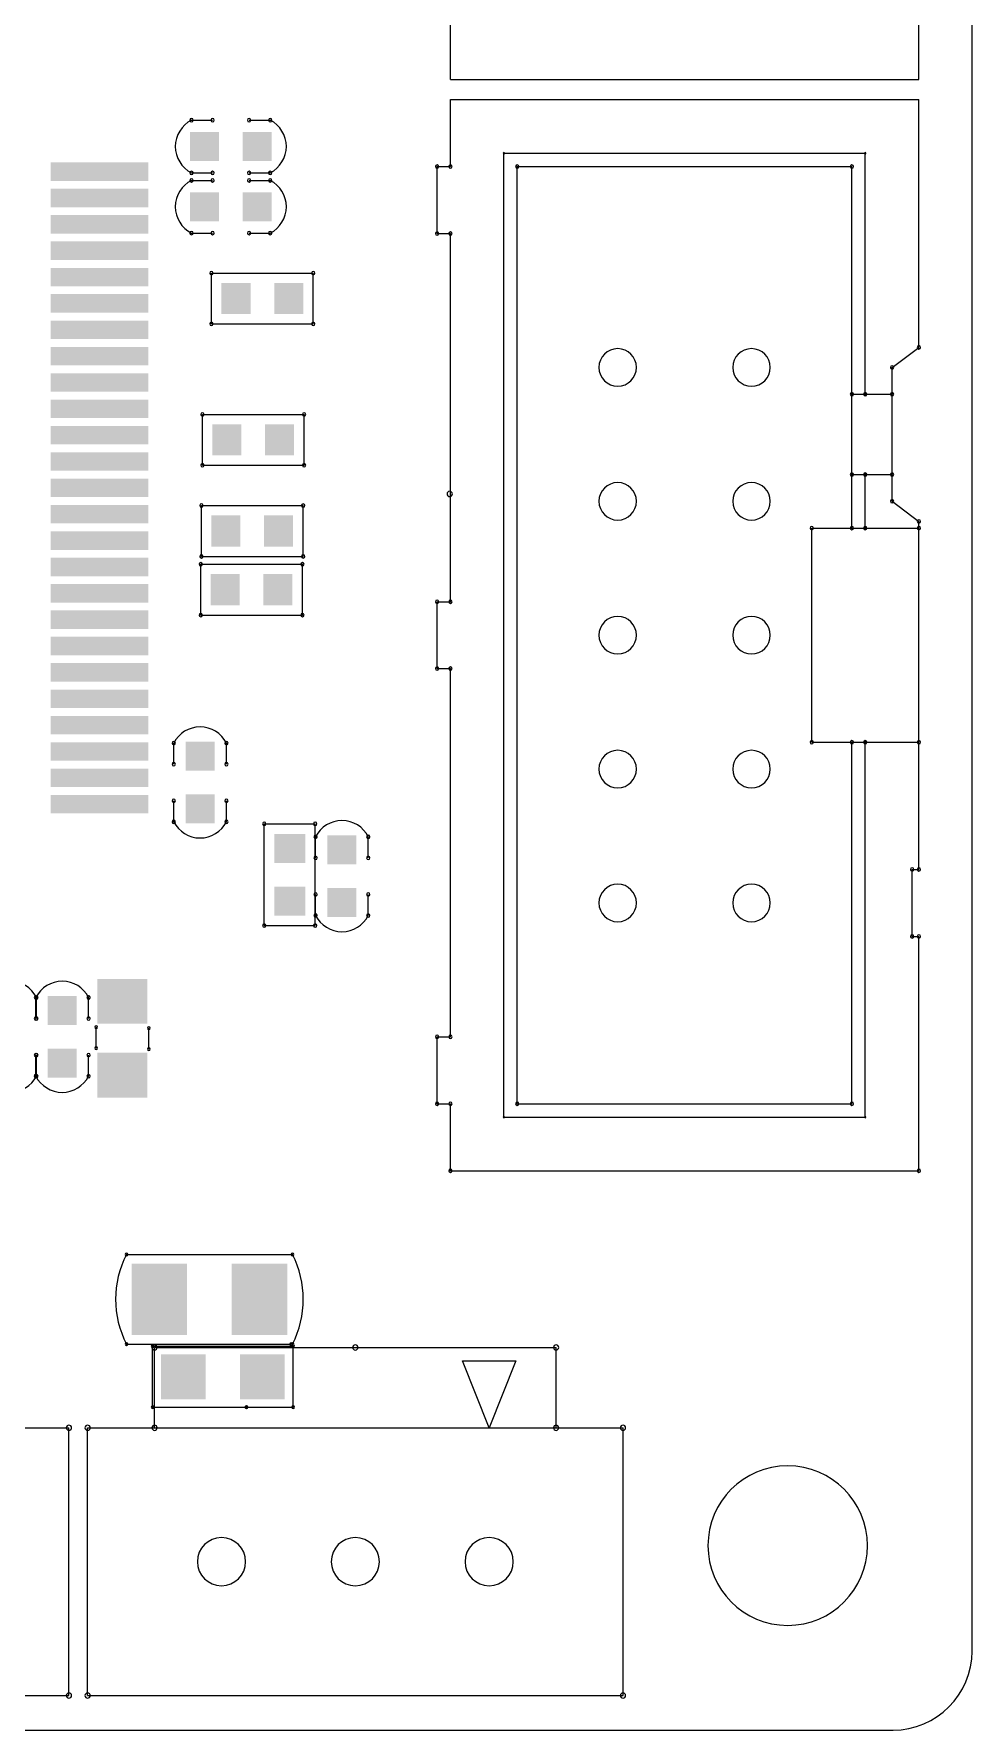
# Model space of a CAD drawing. Header units: millimetres. Extents: x 83 to 218, y 47 to 157.
# Drawn here: x 200.12 to 217.93, y 52.22 to 84.4 of the extents above; entities that cross this region are included whole.
import ezdxf

# ---------------------------------------------------------------- set-up
doc = ezdxf.new("R2010")
doc.units = ezdxf.units.MM
for name, color, linetype in [('KeepOutLayer', 6, 'Continuous'), ('TopOverlay', 2, 'Continuous'), ('TopSolder', 216, 'Continuous')]:
    doc.layers.add(name, color=color, linetype=linetype)

msp = doc.modelspace()

# ---------------------------------------------------------------- linework, layer by layer
at = {"layer": 'KeepOutLayer'}
for p, q in [((217.926, 53.718), (217.926, 137.718)), ((177.926, 52.218), (210.927, 52.218)), ((210.927, 52.218), (216.426, 52.218))]:
    msp.add_line(p, q, dxfattribs=at)
msp.add_arc((216.426, 53.718), 1.5, 270, 0, dxfattribs=at)
at = {"layer": 'TopOverlay'}
for p, q in [((216.916, 83.531), (216.916, 87.976)), ((208.026, 83.531), (208.026, 84.801)), ((208.026, 83.531), (216.916, 83.531)), ((208.026, 81.88), (208.026, 83.15)), ((208.026, 83.15), (216.916, 83.15)), ((216.916, 78.451), (216.916, 83.15)), ((203.113, 82.761), (203.513, 82.761)), ((204.207, 82.761), (204.607, 82.761)), ((209.042, 63.846), (209.042, 82.134)), ((209.042, 82.134), (215.9, 82.134)), ((215.9, 77.562), (215.9, 82.134)), ((203.113, 81.761), (203.513, 81.761)), ((204.207, 81.761), (204.607, 81.761)), ((207.772, 80.61), (207.772, 81.88)), ((207.772, 81.88), (208.026, 81.88)), ((209.296, 81.88), (215.646, 81.88)), ((209.296, 64.1), (209.296, 81.88)), ((215.646, 77.562), (215.646, 81.88)), ((203.113, 81.618), (203.513, 81.618)), ((204.207, 81.618), (204.607, 81.618)), ((203.113, 80.618), (203.513, 80.618)), ((204.207, 80.618), (204.607, 80.618)), ((207.772, 80.61), (208.026, 80.61)), ((208.026, 73.625), (208.026, 80.61)), ((203.492, 79.86), (205.423, 79.86)), ((203.492, 78.894), (203.492, 79.86)), ((205.423, 78.894), (205.423, 79.86)), ((203.492, 78.894), (205.423, 78.894)), ((216.408, 78.07), (216.916, 78.451)), ((216.408, 77.562), (216.408, 78.07)), ((215.646, 76.038), (215.646, 77.562)), ((215.646, 77.562), (215.9, 77.562)), ((215.9, 77.562), (216.408, 77.562)), ((216.408, 76.038), (216.408, 77.562)), ((203.319, 77.179), (205.249, 77.179)), ((203.319, 76.214), (203.319, 77.179)), ((205.249, 76.214), (205.249, 77.179)), ((203.319, 76.214), (205.249, 76.214)), ((215.646, 75.022), (215.646, 76.038)), ((215.646, 76.038), (215.9, 76.038)), ((215.9, 76.038), (216.408, 76.038)), ((215.9, 75.022), (215.9, 76.038)), ((216.408, 75.53), (216.408, 76.038)), ((203.301, 75.45), (205.232, 75.45)), ((203.301, 74.485), (203.301, 75.45)), ((205.232, 74.485), (205.232, 75.45)), ((216.408, 75.53), (216.916, 75.149)), ((214.884, 75.022), (215.646, 75.022)), ((214.884, 70.958), (214.884, 75.022)), ((215.646, 75.022), (215.9, 75.022)), ((215.9, 75.022), (216.916, 75.022)), ((216.916, 75.022), (216.916, 75.149)), ((216.916, 70.958), (216.916, 75.022)), ((203.288, 73.371), (203.288, 74.336)), ((203.288, 74.336), (205.218, 74.336)), ((203.301, 74.485), (205.232, 74.485)), ((205.218, 73.371), (205.218, 74.336)), ((203.288, 73.371), (205.218, 73.371)), ((207.772, 73.625), (208.026, 73.625)), ((207.772, 72.355), (207.772, 73.625)), ((207.772, 72.355), (208.026, 72.355)), ((208.026, 65.37), (208.026, 72.355)), ((202.776, 70.543), (202.776, 70.943)), ((203.776, 70.543), (203.776, 70.943)), ((214.884, 70.958), (215.646, 70.958)), ((215.646, 70.958), (215.9, 70.958)), ((215.646, 64.1), (215.646, 70.958)), ((215.9, 70.958), (216.916, 70.958)), ((215.9, 63.846), (215.9, 70.958)), ((216.916, 68.545), (216.916, 70.958)), ((202.776, 69.449), (202.776, 69.849)), ((203.776, 69.449), (203.776, 69.849)), ((204.495, 69.411), (205.46, 69.411)), ((204.495, 67.481), (204.495, 69.411)), ((205.46, 67.481), (205.46, 69.411)), ((205.468, 68.765), (205.468, 69.165)), ((206.468, 68.765), (206.468, 69.165)), ((216.789, 67.275), (216.789, 68.545)), ((216.789, 68.545), (216.916, 68.545)), ((205.468, 67.671), (205.468, 68.071)), ((206.468, 67.671), (206.468, 68.071)), ((204.495, 67.481), (205.46, 67.481)), ((216.789, 67.275), (216.916, 67.275)), ((216.916, 62.83), (216.916, 67.275)), ((200.16, 65.717), (200.16, 66.117)), ((200.169, 65.717), (200.169, 66.117)), ((201.16, 65.717), (201.16, 66.117)), ((201.303, 65.155), (201.303, 65.555)), ((202.303, 65.135), (202.303, 65.535)), ((207.772, 65.37), (208.026, 65.37)), ((207.772, 64.1), (207.772, 65.37)), ((200.16, 64.623), (200.16, 65.023)), ((200.169, 64.623), (200.169, 65.023)), ((201.16, 64.623), (201.16, 65.023)), ((207.772, 64.1), (208.026, 64.1)), ((208.026, 62.83), (208.026, 64.1)), ((209.296, 64.1), (215.646, 64.1)), ((209.042, 63.846), (215.9, 63.846)), ((208.026, 62.83), (216.916, 62.83)), ((201.879, 61.242), (205.029, 61.242)), ((201.879, 59.542), (205.004, 59.542)), ((202.375, 58.343), (202.375, 59.503)), ((202.375, 59.503), (205.042, 59.503)), ((202.412, 57.953), (202.412, 59.477)), ((202.412, 59.477), (206.222, 59.477)), ((205.042, 58.343), (205.042, 59.503)), ((206.222, 59.477), (210.032, 59.477)), ((208.762, 57.953), (208.254, 59.223)), ((208.254, 59.223), (209.27, 59.223)), ((209.27, 59.223), (208.762, 57.953)), ((210.032, 57.953), (210.032, 59.477)), ((202.375, 58.343), (204.153, 58.343)), ((204.158, 58.343), (205.042, 58.343)), ((190.627, 57.953), (200.787, 57.953)), ((200.787, 52.873), (200.787, 57.953)), ((201.142, 57.953), (211.302, 57.953)), ((201.142, 52.873), (201.142, 57.953)), ((211.302, 52.873), (211.302, 57.953)), ((190.627, 52.873), (200.787, 52.873)), ((201.142, 52.873), (211.302, 52.873))]:
    msp.add_line(p, q, dxfattribs=at)
for centre, radius, start, end in [((203.367, 82.261), 0.561, 116.8999, 242.9999), ((203.114, 82.761), 0.0317, 0, 180), ((203.113, 82.761), 0.0318, 0, 180), ((203.114, 82.761), 0.0317, 180, 0), ((203.113, 82.761), 0.0317, 180, 0), ((203.513, 82.761), 0.0317, 0, 180), ((203.513, 82.761), 0.0317, 180, 0), ((204.207, 82.761), 0.0317, 0, 180), ((204.207, 82.761), 0.0317, 180, 0), ((204.607, 82.761), 0.0317, 0, 180), ((204.607, 82.761), 0.0317, 0, 180), ((204.607, 82.761), 0.0317, 180, 0), ((204.607, 82.761), 0.0318, 180, 0), ((204.352, 82.261), 0.561, 296.8999, 62.9999), ((209.042, 82.134), 0.0127, 90, 270), ((209.042, 82.134), 0.0127, 90, 270), ((209.042, 82.134), 0.0127, 270, 90), ((209.042, 82.134), 0.0127, 270, 90), ((215.9, 82.134), 0.0127, 90, 270), ((215.9, 82.134), 0.0127, 90, 270), ((215.9, 82.134), 0.0127, 270, 90), ((215.9, 82.134), 0.0127, 270, 90), ((203.113, 81.761), 0.0317, 0, 180), ((203.113, 81.761), 0.0317, 180, 0), ((203.113, 81.761), 0.0318, 0, 180), ((203.113, 81.761), 0.0317, 180, 0), ((203.513, 81.761), 0.0317, 0, 180), ((203.513, 81.761), 0.0317, 180, 0), ((204.207, 81.761), 0.0317, 0, 180), ((204.207, 81.761), 0.0317, 180, 0), ((204.606, 81.761), 0.0317, 0, 180), ((204.606, 81.761), 0.0317, 180, 0), ((204.607, 81.761), 0.0317, 0, 180), ((204.607, 81.761), 0.0318, 180, 0), ((207.772, 81.88), 0.0317, 90, 270), ((207.772, 81.88), 0.0317, 90, 270), ((207.772, 81.88), 0.0317, 270, 90), ((207.772, 81.88), 0.0317, 270, 90), ((208.026, 81.88), 0.0317, 90, 270), ((208.026, 81.88), 0.0317, 90, 270), ((208.026, 81.88), 0.0317, 270, 90), ((208.026, 81.88), 0.0317, 270, 90), ((209.296, 81.88), 0.0317, 90, 270), ((209.296, 81.88), 0.0317, 90, 270), ((209.296, 81.88), 0.0317, 270, 90), ((209.296, 81.88), 0.0317, 270, 90), ((215.646, 81.88), 0.0317, 90, 270), ((215.646, 81.88), 0.0317, 90, 270), ((215.646, 81.88), 0.0317, 270, 90), ((215.646, 81.88), 0.0317, 270, 90), ((203.367, 81.118), 0.561, 116.8999, 242.9999), ((203.114, 81.618), 0.0317, 0, 180), ((203.113, 81.618), 0.0318, 0, 180), ((203.114, 81.618), 0.0317, 180, 0), ((203.113, 81.618), 0.0317, 180, 0), ((203.513, 81.618), 0.0317, 0, 180), ((203.513, 81.618), 0.0317, 180, 0), ((204.207, 81.618), 0.0317, 0, 180), ((204.207, 81.618), 0.0317, 180, 0), ((204.607, 81.618), 0.0317, 0, 180), ((204.607, 81.618), 0.0317, 0, 180), ((204.607, 81.618), 0.0317, 180, 0), ((204.607, 81.618), 0.0318, 180, 0), ((204.352, 81.118), 0.561, 296.8999, 62.9999), ((203.113, 80.618), 0.0317, 0, 180), ((203.113, 80.618), 0.0317, 180, 0), ((203.113, 80.618), 0.0318, 0, 180), ((203.113, 80.618), 0.0317, 180, 0), ((203.513, 80.618), 0.0317, 0, 180), ((203.513, 80.618), 0.0317, 180, 0), ((204.207, 80.618), 0.0317, 0, 180), ((204.207, 80.618), 0.0317, 180, 0), ((204.606, 80.618), 0.0317, 0, 180), ((204.606, 80.618), 0.0317, 180, 0), ((204.607, 80.618), 0.0317, 0, 180), ((204.607, 80.618), 0.0318, 180, 0), ((207.772, 80.61), 0.0317, 90, 270), ((207.772, 80.61), 0.0317, 90, 270), ((207.772, 80.61), 0.0317, 270, 90), ((207.772, 80.61), 0.0317, 270, 90), ((208.026, 80.61), 0.0317, 90, 270), ((208.026, 80.61), 0.0317, 90, 270), ((208.026, 80.61), 0.0317, 270, 90), ((208.026, 80.61), 0.0317, 270, 90), ((203.492, 79.86), 0.0317, 0, 180), ((203.492, 79.86), 0.0317, 0, 180), ((203.492, 79.86), 0.0318, 180, 0), ((203.492, 79.86), 0.0318, 180, 0), ((205.423, 79.86), 0.0318, 0, 180), ((205.423, 79.86), 0.0318, 0, 180), ((205.423, 79.86), 0.0317, 180, 0), ((205.423, 79.86), 0.0317, 180, 0), ((203.492, 78.894), 0.0317, 0, 180), ((203.492, 78.894), 0.0317, 0, 180), ((203.492, 78.894), 0.0318, 180, 0), ((203.492, 78.894), 0.0318, 180, 0), ((205.423, 78.894), 0.0318, 0, 180), ((205.423, 78.894), 0.0318, 0, 180), ((205.423, 78.894), 0.0317, 180, 0), ((205.423, 78.894), 0.0317, 180, 0), ((216.916, 78.451), 0.0317, 90, 270), ((216.916, 78.451), 0.0317, 90, 270), ((216.916, 78.451), 0.0317, 270, 90), ((216.916, 78.451), 0.0317, 270, 90), ((216.408, 78.07), 0.0317, 90, 270), ((216.408, 78.07), 0.0317, 90, 270), ((216.408, 78.07), 0.0317, 270, 90), ((216.408, 78.07), 0.0317, 270, 90), ((215.646, 77.562), 0.0317, 90, 270), ((215.646, 77.562), 0.0317, 90, 270), ((215.646, 77.562), 0.0317, 90, 270), ((215.646, 77.562), 0.0317, 270, 90), ((215.646, 77.562), 0.0317, 270, 90), ((215.646, 77.562), 0.0317, 270, 90), ((215.9, 77.562), 0.0317, 90, 270), ((215.9, 77.562), 0.0317, 90, 270), ((215.9, 77.562), 0.0127, 90, 270), ((215.9, 77.562), 0.0317, 270, 90), ((215.9, 77.562), 0.0317, 270, 90), ((215.9, 77.562), 0.0127, 270, 90), ((216.408, 77.562), 0.0317, 90, 270), ((216.408, 77.562), 0.0317, 90, 270), ((216.408, 77.562), 0.0317, 90, 270), ((216.408, 77.562), 0.0317, 270, 90), ((216.408, 77.562), 0.0317, 270, 90), ((216.408, 77.562), 0.0317, 270, 90), ((203.319, 77.179), 0.0317, 0, 180), ((203.319, 77.179), 0.0317, 0, 180), ((203.319, 77.179), 0.0318, 180, 0), ((203.319, 77.179), 0.0318, 180, 0), ((205.249, 77.179), 0.0318, 0, 180), ((205.249, 77.179), 0.0318, 0, 180), ((205.249, 77.179), 0.0317, 180, 0), ((205.249, 77.179), 0.0317, 180, 0), ((203.319, 76.214), 0.0317, 0, 180), ((203.319, 76.214), 0.0317, 0, 180), ((203.319, 76.214), 0.0318, 180, 0), ((203.319, 76.214), 0.0318, 180, 0), ((205.249, 76.214), 0.0318, 0, 180), ((205.249, 76.214), 0.0318, 0, 180), ((205.249, 76.214), 0.0317, 180, 0), ((205.249, 76.214), 0.0317, 180, 0), ((215.646, 76.038), 0.0317, 90, 270), ((215.646, 76.038), 0.0317, 90, 270), ((215.646, 76.038), 0.0317, 90, 270), ((215.646, 76.038), 0.0317, 270, 90), ((215.646, 76.038), 0.0317, 270, 90), ((215.646, 76.038), 0.0317, 270, 90), ((215.9, 76.038), 0.0317, 90, 270), ((215.9, 76.038), 0.0317, 90, 270), ((215.9, 76.038), 0.0127, 90, 270), ((215.9, 76.038), 0.0317, 270, 90), ((215.9, 76.038), 0.0317, 270, 90), ((215.9, 76.038), 0.0127, 270, 90), ((216.408, 76.038), 0.0317, 90, 270), ((216.408, 76.038), 0.0317, 90, 270), ((216.408, 76.038), 0.0317, 90, 270), ((216.408, 76.038), 0.0317, 270, 90), ((216.408, 76.038), 0.0317, 270, 90), ((216.408, 76.038), 0.0317, 270, 90), ((208.013, 75.67), 0.0508, 0, 180), ((208.013, 75.67), 0.0508, 180, 0), ((203.301, 75.45), 0.0318, 0, 180), ((203.301, 75.45), 0.0318, 0, 180), ((203.301, 75.45), 0.0317, 180, 0), ((203.301, 75.45), 0.0317, 180, 0), ((205.232, 75.45), 0.0317, 0, 180), ((205.232, 75.45), 0.0317, 0, 180), ((205.232, 75.45), 0.0318, 180, 0), ((205.232, 75.45), 0.0318, 180, 0), ((216.408, 75.53), 0.0318, 90, 270), ((216.408, 75.53), 0.0318, 90, 270), ((216.408, 75.53), 0.0317, 270, 90), ((216.408, 75.53), 0.0317, 270, 90), ((214.884, 75.022), 0.0317, 90, 270), ((214.884, 75.022), 0.0317, 90, 270), ((214.884, 75.022), 0.0318, 270, 90), ((214.884, 75.022), 0.0318, 270, 90), ((215.646, 75.022), 0.0317, 90, 270), ((215.646, 75.022), 0.0317, 90, 270), ((215.646, 75.022), 0.0317, 90, 270), ((215.646, 75.022), 0.0318, 270, 90), ((215.646, 75.022), 0.0318, 270, 90), ((215.646, 75.022), 0.0318, 270, 90), ((215.9, 75.022), 0.0317, 90, 270), ((215.9, 75.022), 0.0317, 90, 270), ((215.9, 75.022), 0.0127, 90, 270), ((215.9, 75.022), 0.0318, 270, 90), ((215.9, 75.022), 0.0318, 270, 90), ((215.9, 75.022), 0.0127, 270, 90), ((216.916, 75.149), 0.0317, 90, 270), ((216.916, 75.149), 0.0317, 90, 270), ((216.916, 75.022), 0.0317, 90, 270), ((216.916, 75.022), 0.0317, 90, 270), ((216.916, 75.022), 0.0317, 90, 270), ((216.916, 75.149), 0.0317, 270, 90), ((216.916, 75.149), 0.0317, 270, 90), ((216.916, 75.022), 0.0318, 270, 90), ((216.916, 75.022), 0.0318, 270, 90), ((216.916, 75.022), 0.0318, 270, 90), ((203.288, 74.336), 0.0317, 0, 180), ((203.288, 74.336), 0.0317, 0, 180), ((203.288, 74.336), 0.0318, 180, 0), ((203.288, 74.336), 0.0318, 180, 0), ((203.301, 74.485), 0.0318, 0, 180), ((203.301, 74.485), 0.0318, 0, 180), ((203.301, 74.485), 0.0317, 180, 0), ((203.301, 74.485), 0.0317, 180, 0), ((205.218, 74.336), 0.0318, 0, 180), ((205.218, 74.336), 0.0318, 0, 180), ((205.218, 74.336), 0.0317, 180, 0), ((205.218, 74.336), 0.0317, 180, 0), ((205.232, 74.485), 0.0317, 0, 180), ((205.232, 74.485), 0.0317, 0, 180), ((205.232, 74.485), 0.0318, 180, 0), ((205.232, 74.485), 0.0318, 180, 0), ((203.288, 73.371), 0.0317, 0, 180), ((203.288, 73.371), 0.0317, 0, 180), ((203.288, 73.371), 0.0318, 180, 0), ((203.288, 73.371), 0.0318, 180, 0), ((205.218, 73.371), 0.0318, 0, 180), ((205.218, 73.371), 0.0318, 0, 180), ((205.218, 73.371), 0.0317, 180, 0), ((205.218, 73.371), 0.0317, 180, 0), ((207.772, 73.625), 0.0317, 90, 270), ((207.772, 73.625), 0.0317, 90, 270), ((207.772, 73.625), 0.0317, 270, 90), ((207.772, 73.625), 0.0317, 270, 90), ((208.026, 73.625), 0.0317, 90, 270), ((208.026, 73.625), 0.0317, 90, 270), ((208.026, 73.625), 0.0317, 270, 90), ((208.026, 73.625), 0.0317, 270, 90), ((207.772, 72.355), 0.0317, 90, 270), ((207.772, 72.355), 0.0317, 90, 270), ((207.772, 72.355), 0.0317, 270, 90), ((207.772, 72.355), 0.0317, 270, 90), ((208.026, 72.355), 0.0317, 90, 270), ((208.026, 72.355), 0.0317, 90, 270), ((208.026, 72.355), 0.0317, 270, 90), ((208.026, 72.355), 0.0317, 270, 90), ((203.276, 70.689), 0.561, 26.8999, 152.9999), ((202.776, 70.943), 0.0317, 90, 270), ((202.776, 70.943), 0.0317, 90, 270), ((202.776, 70.943), 0.0317, 270, 90), ((202.776, 70.943), 0.0318, 270, 90), ((203.776, 70.942), 0.0317, 90, 270), ((203.776, 70.943), 0.0317, 90, 270), ((203.776, 70.942), 0.0317, 270, 90), ((203.776, 70.943), 0.0318, 270, 90), ((214.884, 70.958), 0.0318, 90, 270), ((214.884, 70.958), 0.0318, 90, 270), ((214.884, 70.958), 0.0317, 270, 90), ((214.884, 70.958), 0.0317, 270, 90), ((215.646, 70.958), 0.0318, 90, 270), ((215.646, 70.958), 0.0318, 90, 270), ((215.646, 70.958), 0.0318, 90, 270), ((215.646, 70.958), 0.0317, 270, 90), ((215.646, 70.958), 0.0317, 270, 90), ((215.646, 70.958), 0.0317, 270, 90), ((215.9, 70.958), 0.0318, 90, 270), ((215.9, 70.958), 0.0318, 90, 270), ((215.9, 70.958), 0.0127, 90, 270), ((215.9, 70.958), 0.0317, 270, 90), ((215.9, 70.958), 0.0317, 270, 90), ((215.9, 70.958), 0.0127, 270, 90), ((216.916, 70.958), 0.0318, 90, 270), ((216.916, 70.958), 0.0318, 90, 270), ((216.916, 70.958), 0.0318, 90, 270), ((216.916, 70.958), 0.0317, 270, 90), ((216.916, 70.958), 0.0317, 270, 90), ((216.916, 70.958), 0.0317, 270, 90), ((202.776, 70.543), 0.0317, 90, 270), ((202.776, 70.543), 0.0317, 270, 90), ((203.776, 70.543), 0.0317, 90, 270), ((203.776, 70.543), 0.0317, 270, 90), ((202.776, 69.849), 0.0317, 90, 270), ((202.776, 69.849), 0.0317, 270, 90), ((203.776, 69.849), 0.0317, 90, 270), ((203.776, 69.849), 0.0317, 270, 90), ((202.776, 69.45), 0.0317, 90, 270), ((202.776, 69.449), 0.0318, 90, 270), ((202.776, 69.45), 0.0317, 270, 90), ((202.776, 69.449), 0.0317, 270, 90), ((203.276, 69.704), 0.561, 206.8999, 332.9999), ((203.775, 69.449), 0.0317, 90, 270), ((203.776, 69.449), 0.0318, 90, 270), ((203.775, 69.449), 0.0317, 270, 90), ((203.776, 69.449), 0.0317, 270, 90), ((204.495, 69.411), 0.0318, 90, 270), ((204.495, 69.411), 0.0318, 90, 270), ((204.495, 69.411), 0.0317, 270, 90), ((204.495, 69.411), 0.0317, 270, 90), ((205.46, 69.411), 0.0318, 90, 270), ((205.46, 69.411), 0.0318, 90, 270), ((205.468, 69.165), 0.0317, 90, 270), ((205.468, 69.165), 0.0317, 90, 270), ((205.46, 69.411), 0.0317, 270, 90), ((205.46, 69.411), 0.0317, 270, 90), ((205.968, 68.911), 0.561, 26.8999, 152.9999), ((205.468, 69.165), 0.0317, 270, 90), ((205.468, 69.165), 0.0318, 270, 90), ((206.468, 69.165), 0.0317, 90, 270), ((206.468, 69.164), 0.0317, 90, 270), ((206.468, 69.164), 0.0317, 270, 90), ((206.468, 69.165), 0.0318, 270, 90), ((205.468, 68.765), 0.0317, 90, 270), ((205.468, 68.765), 0.0317, 270, 90), ((206.468, 68.765), 0.0317, 90, 270), ((206.468, 68.765), 0.0317, 270, 90), ((216.789, 68.545), 0.0317, 90, 270), ((216.789, 68.545), 0.0317, 90, 270), ((216.789, 68.545), 0.0317, 270, 90), ((216.789, 68.545), 0.0317, 270, 90), ((216.916, 68.545), 0.0317, 90, 270), ((216.916, 68.545), 0.0317, 90, 270), ((216.916, 68.545), 0.0317, 270, 90), ((216.916, 68.545), 0.0317, 270, 90), ((205.468, 68.071), 0.0317, 90, 270), ((205.468, 68.071), 0.0317, 270, 90), ((206.468, 68.071), 0.0317, 90, 270), ((206.468, 68.071), 0.0317, 270, 90), ((205.468, 67.672), 0.0317, 90, 270), ((205.468, 67.671), 0.0318, 90, 270), ((205.468, 67.672), 0.0317, 270, 90), ((205.468, 67.671), 0.0317, 270, 90), ((205.968, 67.926), 0.561, 206.8999, 332.9999), ((206.468, 67.671), 0.0317, 90, 270), ((206.468, 67.671), 0.0318, 90, 270), ((206.468, 67.671), 0.0317, 270, 90), ((206.468, 67.671), 0.0317, 270, 90), ((204.495, 67.481), 0.0317, 90, 270), ((204.495, 67.481), 0.0317, 90, 270), ((204.495, 67.481), 0.0318, 270, 90), ((204.495, 67.481), 0.0318, 270, 90), ((205.46, 67.481), 0.0317, 90, 270), ((205.46, 67.481), 0.0317, 90, 270), ((205.46, 67.481), 0.0318, 270, 90), ((205.46, 67.481), 0.0318, 270, 90), ((216.789, 67.275), 0.0318, 90, 270), ((216.789, 67.275), 0.0318, 90, 270), ((216.789, 67.275), 0.0317, 270, 90), ((216.789, 67.275), 0.0317, 270, 90), ((216.916, 67.275), 0.0318, 90, 270), ((216.916, 67.275), 0.0318, 90, 270), ((216.916, 67.275), 0.0317, 270, 90), ((216.916, 67.275), 0.0317, 270, 90), ((199.669, 65.863), 0.561, 26.8999, 152.9999), ((200.66, 65.863), 0.561, 26.8999, 152.9999), ((200.16, 66.117), 0.0317, 90, 270), ((200.16, 66.117), 0.0318, 90, 270), ((200.169, 66.116), 0.0317, 90, 270), ((200.169, 66.117), 0.0318, 90, 270), ((200.16, 66.117), 0.0317, 270, 90), ((200.16, 66.117), 0.0317, 270, 90), ((200.169, 66.116), 0.0317, 270, 90), ((200.169, 66.117), 0.0317, 270, 90), ((201.16, 66.116), 0.0317, 90, 270), ((201.16, 66.117), 0.0318, 90, 270), ((201.16, 66.116), 0.0317, 270, 90), ((201.16, 66.117), 0.0317, 270, 90), ((200.16, 65.717), 0.0317, 90, 270), ((200.169, 65.717), 0.0317, 90, 270), ((200.16, 65.717), 0.0317, 270, 90), ((200.169, 65.717), 0.0317, 270, 90), ((201.16, 65.717), 0.0317, 90, 270), ((201.16, 65.717), 0.0317, 270, 90), ((201.303, 65.555), 0.025, 90, 270), ((201.303, 65.555), 0.025, 270, 90), ((202.303, 65.535), 0.025, 90, 270), ((202.303, 65.535), 0.025, 270, 90), ((207.772, 65.37), 0.0317, 90, 270), ((207.772, 65.37), 0.0317, 90, 270), ((207.772, 65.37), 0.0317, 270, 90), ((207.772, 65.37), 0.0317, 270, 90), ((208.026, 65.37), 0.0317, 90, 270), ((208.026, 65.37), 0.0317, 90, 270), ((208.026, 65.37), 0.0317, 270, 90), ((208.026, 65.37), 0.0317, 270, 90), ((200.16, 65.023), 0.0317, 90, 270), ((200.169, 65.023), 0.0317, 90, 270), ((200.16, 65.023), 0.0317, 270, 90), ((200.169, 65.023), 0.0317, 270, 90), ((201.16, 65.023), 0.0317, 90, 270), ((201.16, 65.023), 0.0317, 270, 90), ((201.303, 65.155), 0.025, 90, 270), ((201.303, 65.155), 0.025, 270, 90), ((202.303, 65.135), 0.025, 90, 270), ((202.303, 65.135), 0.025, 270, 90), ((199.669, 64.878), 0.561, 206.8999, 332.9999), ((200.159, 64.624), 0.0317, 90, 270), ((200.16, 64.623), 0.0317, 90, 270), ((200.169, 64.623), 0.0317, 90, 270), ((200.169, 64.623), 0.0317, 90, 270), ((200.159, 64.624), 0.0317, 270, 90), ((200.66, 64.878), 0.561, 206.8999, 332.9999), ((200.16, 64.623), 0.0318, 270, 90), ((200.169, 64.623), 0.0317, 270, 90), ((200.169, 64.623), 0.0318, 270, 90), ((201.159, 64.623), 0.0317, 90, 270), ((201.16, 64.623), 0.0317, 90, 270), ((201.159, 64.623), 0.0317, 270, 90), ((201.16, 64.623), 0.0318, 270, 90), ((207.772, 64.1), 0.0317, 90, 270), ((207.772, 64.1), 0.0317, 90, 270), ((207.772, 64.1), 0.0317, 270, 90), ((207.772, 64.1), 0.0317, 270, 90), ((208.026, 64.1), 0.0317, 90, 270), ((208.026, 64.1), 0.0317, 90, 270), ((208.026, 64.1), 0.0317, 270, 90), ((208.026, 64.1), 0.0317, 270, 90), ((209.296, 64.1), 0.0317, 90, 270), ((209.296, 64.1), 0.0317, 90, 270), ((209.296, 64.1), 0.0317, 270, 90), ((209.296, 64.1), 0.0317, 270, 90), ((215.646, 64.1), 0.0317, 90, 270), ((215.646, 64.1), 0.0317, 90, 270), ((215.646, 64.1), 0.0317, 270, 90), ((215.646, 64.1), 0.0317, 270, 90), ((209.042, 63.846), 0.0127, 90, 270), ((209.042, 63.846), 0.0127, 90, 270), ((209.042, 63.846), 0.0127, 270, 90), ((209.042, 63.846), 0.0127, 270, 90), ((215.9, 63.846), 0.0127, 90, 270), ((215.9, 63.846), 0.0127, 90, 270), ((215.9, 63.846), 0.0127, 270, 90), ((215.9, 63.846), 0.0127, 270, 90), ((208.026, 62.83), 0.0317, 90, 270), ((208.026, 62.83), 0.0317, 90, 270), ((208.026, 62.83), 0.0318, 270, 90), ((208.026, 62.83), 0.0318, 270, 90), ((216.916, 62.83), 0.0317, 90, 270), ((216.916, 62.83), 0.0317, 90, 270), ((216.916, 62.83), 0.0318, 270, 90), ((216.916, 62.83), 0.0318, 270, 90), ((203.529, 60.392), 1.856, 152.745, 207.255), ((201.879, 61.242), 0.025, 0, 180), ((201.879, 61.242), 0.025, 0, 180), ((201.879, 61.242), 0.025, 180, 0), ((201.879, 61.242), 0.025, 180, 0), ((205.029, 61.242), 0.025, 0, 180), ((205.029, 61.242), 0.025, 0, 180), ((205.029, 61.242), 0.025, 180, 0), ((205.029, 61.242), 0.025, 180, 0), ((203.379, 60.392), 1.856, 332.745, 27.255), ((201.879, 59.542), 0.025, 0, 180), ((201.879, 59.542), 0.025, 0, 180), ((201.879, 59.542), 0.025, 180, 0), ((201.879, 59.542), 0.025, 180, 0), ((205.004, 59.542), 0.025, 0, 180), ((205.004, 59.542), 0.025, 180, 0), ((205.029, 59.542), 0.025, 0, 180), ((205.029, 59.542), 0.025, 180, 0), ((202.375, 59.503), 0.025, 0, 180), ((202.375, 59.503), 0.025, 0, 180), ((202.375, 59.503), 0.025, 180, 0), ((202.375, 59.503), 0.025, 180, 0), ((202.412, 59.477), 0.05, 0, 180), ((202.412, 59.477), 0.05, 0, 180), ((202.412, 59.477), 0.05, 180, 0), ((202.412, 59.477), 0.05, 180, 0), ((205.042, 59.503), 0.025, 0, 180), ((205.042, 59.503), 0.025, 0, 180), ((205.042, 59.503), 0.025, 180, 0), ((205.042, 59.503), 0.025, 180, 0), ((206.222, 59.477), 0.05, 0, 180), ((206.222, 59.477), 0.05, 0, 180), ((206.222, 59.477), 0.05, 180, 0), ((206.222, 59.477), 0.05, 180, 0), ((210.032, 59.477), 0.05, 0, 180), ((210.032, 59.477), 0.05, 0, 180), ((210.032, 59.477), 0.05, 180, 0), ((210.032, 59.477), 0.05, 180, 0), ((202.375, 58.343), 0.025, 0, 180), ((202.375, 58.343), 0.025, 0, 180), ((202.375, 58.343), 0.025, 180, 0), ((202.375, 58.343), 0.025, 180, 0), ((204.153, 58.343), 0.025, 0, 180), ((204.153, 58.343), 0.025, 180, 0), ((204.158, 58.343), 0.025, 0, 180), ((204.158, 58.343), 0.025, 180, 0), ((205.042, 58.343), 0.025, 0, 180), ((205.042, 58.343), 0.025, 0, 180), ((205.042, 58.343), 0.025, 180, 0), ((205.042, 58.343), 0.025, 180, 0), ((200.787, 57.953), 0.05, 0, 180), ((200.787, 57.953), 0.05, 0, 180), ((200.787, 57.953), 0.05, 180, 0), ((200.787, 57.953), 0.05, 180, 0), ((201.142, 57.953), 0.05, 0, 180), ((201.142, 57.953), 0.05, 0, 180), ((201.142, 57.953), 0.05, 180, 0), ((201.142, 57.953), 0.05, 180, 0), ((202.412, 57.953), 0.05, 0, 180), ((202.412, 57.953), 0.05, 180, 0), ((210.032, 57.953), 0.05, 0, 180), ((210.032, 57.953), 0.05, 180, 0), ((211.302, 57.953), 0.05, 0, 180), ((211.302, 57.953), 0.05, 0, 180), ((211.302, 57.953), 0.05, 180, 0), ((211.302, 57.953), 0.05, 180, 0), ((200.787, 52.873), 0.05, 0, 180), ((200.787, 52.873), 0.05, 0, 180), ((200.787, 52.873), 0.05, 180, 0), ((200.787, 52.873), 0.05, 180, 0), ((201.142, 52.873), 0.05, 0, 180), ((201.142, 52.873), 0.05, 0, 180), ((201.142, 52.873), 0.05, 180, 0), ((201.142, 52.873), 0.05, 180, 0), ((211.302, 52.873), 0.05, 0, 180), ((211.302, 52.873), 0.05, 0, 180), ((211.302, 52.873), 0.05, 180, 0), ((211.302, 52.873), 0.05, 180, 0)]:
    msp.add_arc(centre, radius, start, end, dxfattribs=at)
at = {"layer": 'TopSolder'}
for centre, radius, start, end in [((211.201, 78.07), 0.356, 90, 270), ((211.201, 78.07), 0.356, 270, 90), ((213.741, 78.07), 0.356, 90, 270), ((213.741, 78.07), 0.356, 270, 90), ((211.201, 75.53), 0.356, 90, 270), ((211.201, 75.53), 0.356, 270, 90), ((213.741, 75.53), 0.356, 90, 270), ((213.741, 75.53), 0.356, 270, 90), ((211.201, 72.99), 0.356, 90, 270), ((211.201, 72.99), 0.356, 270, 90), ((213.741, 72.99), 0.356, 90, 270), ((213.741, 72.99), 0.356, 270, 90), ((211.201, 70.45), 0.356, 90, 270), ((211.201, 70.45), 0.356, 270, 90), ((213.741, 70.45), 0.356, 90, 270), ((213.741, 70.45), 0.356, 270, 90), ((211.201, 67.91), 0.356, 90, 270), ((211.201, 67.91), 0.356, 270, 90), ((213.741, 67.91), 0.356, 90, 270), ((213.741, 67.91), 0.356, 270, 90), ((214.427, 55.718), 1.513, 0, 180), ((203.682, 55.413), 0.457, 0, 180), ((206.222, 55.413), 0.457, 0, 180), ((208.762, 55.413), 0.457, 0, 180), ((214.427, 55.718), 1.513, 180, 0), ((203.682, 55.413), 0.457, 180, 0), ((206.222, 55.413), 0.457, 180, 0), ((208.762, 55.413), 0.457, 180, 0)]:
    msp.add_arc(centre, radius, start, end, dxfattribs=at)
for points in [[(203.635, 82.536), (203.085, 82.536), (203.635, 81.986), (203.085, 81.986)], [(204.635, 82.536), (204.085, 82.536), (204.635, 81.986), (204.085, 81.986)], [(202.293, 81.609), (202.293, 81.959), (200.442, 81.609), (200.442, 81.959)], [(202.293, 81.109), (202.293, 81.459), (200.442, 81.109), (200.442, 81.459)], [(203.635, 81.393), (203.085, 81.393), (203.635, 80.843), (203.085, 80.843)], [(204.635, 81.393), (204.085, 81.393), (204.635, 80.843), (204.085, 80.843)], [(202.293, 80.609), (202.293, 80.959), (200.442, 80.609), (200.442, 80.959)], [(202.293, 80.109), (202.293, 80.459), (200.442, 80.109), (200.442, 80.459)], [(202.293, 79.609), (202.293, 79.959), (200.442, 79.609), (200.442, 79.959)], [(203.682, 79.672), (203.682, 79.082), (204.233, 79.672), (204.233, 79.082)], [(204.682, 79.672), (204.682, 79.082), (205.233, 79.672), (205.233, 79.082)], [(202.293, 79.109), (202.293, 79.46), (200.442, 79.109), (200.442, 79.46)], [(202.293, 78.609), (202.293, 78.959), (200.442, 78.609), (200.442, 78.959)], [(202.293, 78.109), (202.293, 78.46), (200.442, 78.109), (200.442, 78.46)], [(202.293, 77.609), (202.293, 77.959), (200.442, 77.609), (200.442, 77.959)], [(202.293, 77.109), (202.293, 77.46), (200.442, 77.109), (200.442, 77.46)], [(202.293, 76.609), (202.293, 76.959), (200.442, 76.609), (200.442, 76.959)], [(203.508, 76.992), (203.508, 76.401), (204.059, 76.992), (204.059, 76.401)], [(204.508, 76.992), (204.508, 76.401), (205.059, 76.992), (205.059, 76.401)], [(202.293, 76.109), (202.293, 76.46), (200.442, 76.109), (200.442, 76.46)], [(202.293, 75.609), (202.293, 75.959), (200.442, 75.609), (200.442, 75.959)], [(202.293, 75.109), (202.293, 75.46), (200.442, 75.109), (200.442, 75.46)], [(203.491, 75.263), (203.491, 74.672), (204.042, 75.263), (204.042, 74.672)], [(204.491, 75.263), (204.491, 74.672), (205.042, 75.263), (205.042, 74.672)], [(202.293, 74.609), (202.293, 74.959), (200.442, 74.609), (200.442, 74.959)], [(202.293, 74.109), (202.293, 74.46), (200.442, 74.109), (200.442, 74.46)], [(204.029, 73.558), (204.029, 74.149), (203.478, 73.558), (203.478, 74.149)], [(205.029, 73.558), (205.029, 74.149), (204.478, 73.558), (204.478, 74.149)], [(202.293, 73.609), (202.293, 73.959), (200.442, 73.609), (200.442, 73.959)], [(202.293, 73.109), (202.293, 73.46), (200.442, 73.109), (200.442, 73.46)], [(202.293, 72.609), (202.293, 72.959), (200.442, 72.609), (200.442, 72.959)], [(202.293, 72.109), (202.293, 72.46), (200.442, 72.109), (200.442, 72.46)], [(202.293, 71.609), (202.293, 71.959), (200.442, 71.609), (200.442, 71.959)], [(202.293, 71.109), (202.293, 71.459), (200.442, 71.109), (200.442, 71.459)], [(202.293, 70.609), (202.293, 70.959), (200.442, 70.609), (200.442, 70.959)], [(203.551, 70.421), (203.551, 70.971), (203, 70.421), (203, 70.971)], [(202.293, 70.109), (202.293, 70.459), (200.442, 70.109), (200.442, 70.459)], [(202.293, 69.609), (202.293, 69.959), (200.442, 69.609), (200.442, 69.959)], [(203.551, 69.421), (203.551, 69.971), (203, 69.421), (203, 69.971)], [(204.682, 68.67), (205.273, 68.67), (204.682, 69.221), (205.273, 69.221)], [(206.244, 68.643), (206.244, 69.193), (205.693, 68.643), (205.693, 69.193)], [(204.682, 67.67), (205.273, 67.67), (204.682, 68.221), (205.273, 68.221)], [(206.244, 67.643), (206.244, 68.193), (205.693, 67.643), (205.693, 68.193)], [(202.278, 66.47), (201.327, 66.47), (202.278, 65.619), (201.327, 65.619)], [(200.935, 65.595), (200.935, 66.145), (200.384, 65.595), (200.384, 66.145)], [(200.935, 64.595), (200.935, 65.145), (200.384, 64.595), (200.384, 65.145)], [(202.278, 65.07), (201.327, 65.07), (202.278, 64.219), (201.327, 64.219)], [(203.029, 59.716), (203.029, 61.067), (201.978, 59.716), (201.978, 61.067)], [(204.929, 59.716), (204.929, 61.067), (203.878, 59.716), (203.878, 61.067)], [(203.383, 59.344), (202.532, 59.344), (203.383, 58.493), (202.532, 58.493)], [(204.883, 59.344), (204.032, 59.344), (204.883, 58.493), (204.032, 58.493)]]:
    msp.add_solid(points, dxfattribs=at)

doc.saveas('drawing.dxf')
